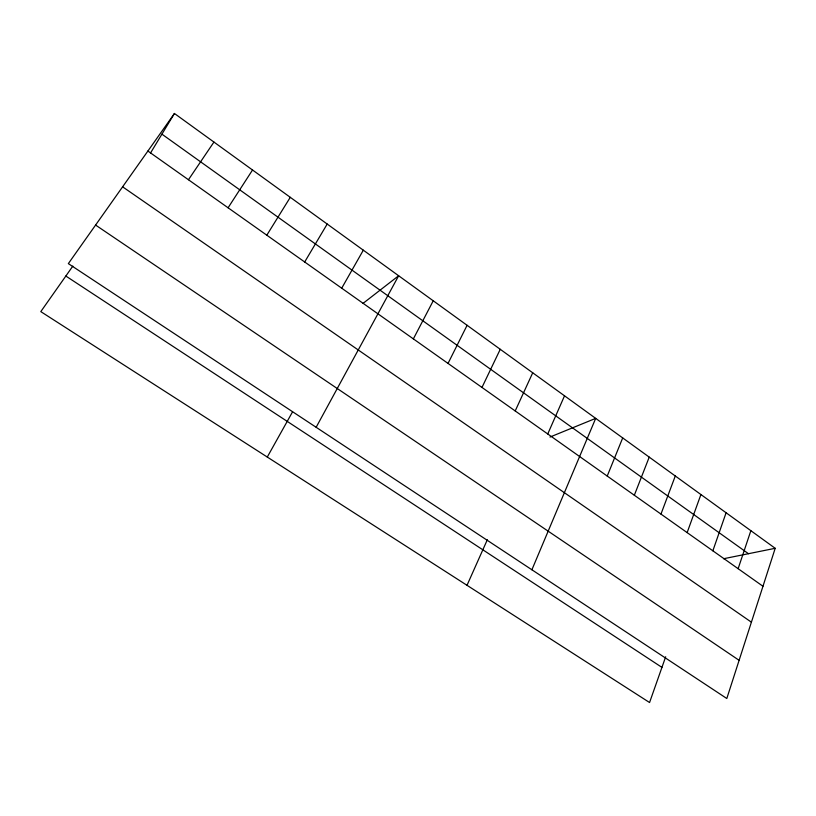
<?xml version="1.0" encoding="UTF-8"?>
<svg xmlns="http://www.w3.org/2000/svg" width="816" height="816" viewBox="0 0 816 816"><rect width="100%" height="100%" fill="white"/><g stroke="black" fill="none" stroke-linecap="round" stroke-linejoin="round"><path stroke-width="1.22" d="M775.2 548.301L726.811 698.506L68.34 263.619L174.44 113.475L775.2 548.301L723.578 558.736M738.133 568.681L750.863 530.686M712.858 550.8L726.097 512.764M665.683 656.758L649.567 702.525L40.8 311.62L72.828 266.108M687.143 532.603L700.913 494.537M660.97 514.09L675.291 475.993M634.338 495.241L649.23 457.123M607.226 476.054L622.7 437.917M531.899 569.772L595.69 418.373L549.984 437.05M547.75 433.969L564.529 395.821M467.017 585.307L487.325 539.743M515.212 410.948L532.715 372.8M481.981 387.437L500.249 349.299M448.035 363.416L467.099 325.298M413.365 338.885L433.235 300.788M316.149 427.278L398.647 275.757L363.028 303.389M267.281 457.052L292.526 411.876M341.71 288.191L363.314 250.186M304.684 261.987L327.196 224.043M150.511 153.02L174.44 113.475M266.812 235.192L290.282 197.319M228.082 207.784L252.532 170.003M188.455 179.744L213.935 142.066M65.841 276.032L661.939 667.386M95.584 225.063L739.112 660.317M122.614 186.823L751.403 622.18M147.89 151.042L762.97 586.265M161.925 134.161L748.476 553.707"/></g></svg>
